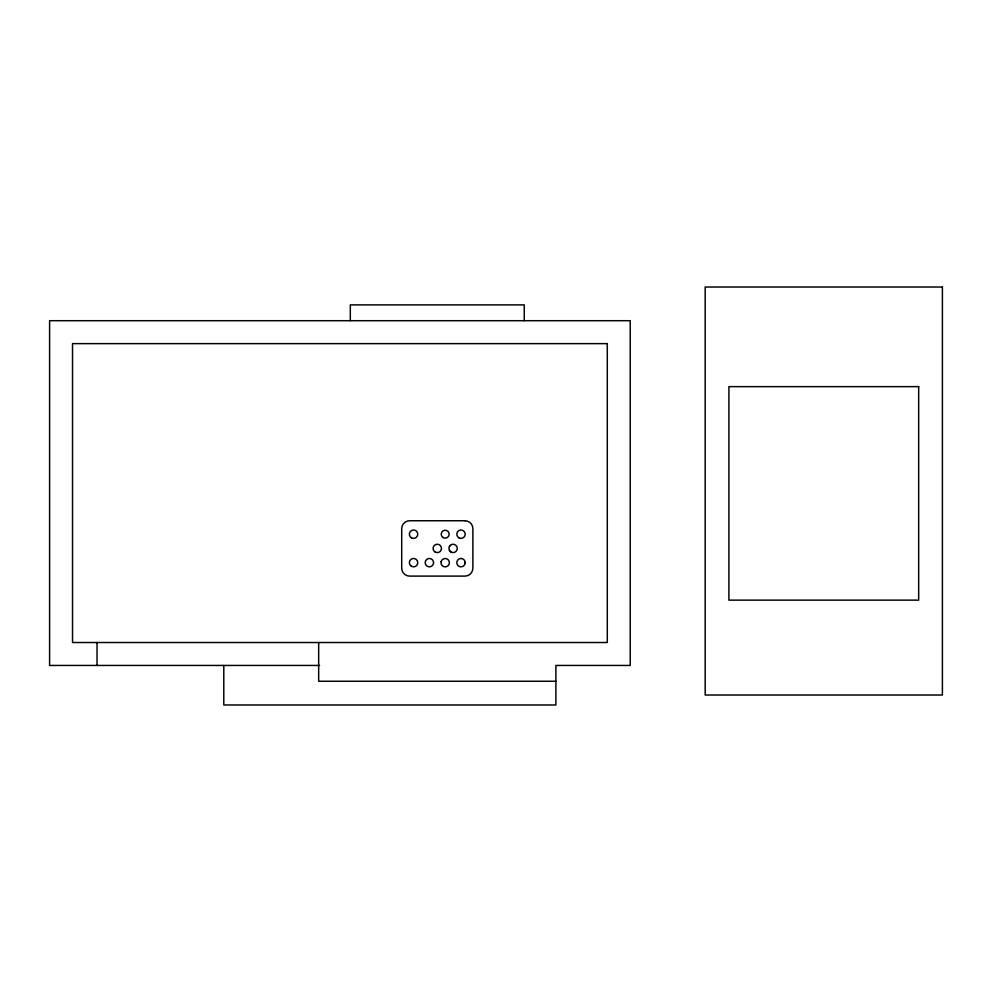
<?xml version="1.0" encoding="UTF-8"?>
<svg xmlns="http://www.w3.org/2000/svg" width="992" height="992" viewBox="0 0 992 992"><rect width="100%" height="100%" fill="white"/><g stroke="black" fill="none" stroke-linecap="round" stroke-linejoin="round"><path stroke-width="1.49" d="M465.149 563.295L465.174 562.204M449.475 546.332L450.145 545.464M319.573 665.446L49.6 665.446L49.6 320.701L630.218 320.701L630.218 665.446L555.892 665.446L555.892 704.977L223.795 704.977L223.795 665.446M555.892 681.256L318.68 681.256L318.68 642.518M449.475 550.523L450.145 551.391M524.26 320.701L524.26 304.891L350.312 304.891L350.312 320.701M97.042 642.518L97.042 665.446M441.142 561.571L441.006 562.662A4.191 4.191 0 0 0 445.197 566.854A4.191 4.191 0 0 0 449.388 562.662L449.24 561.571A4.191 4.191 0 0 0 441.142 561.571M942.4 287.023L705.188 287.023L705.188 695.02L942.4 695.02L942.4 287.023M607.29 343.629L72.528 343.629L72.528 642.518L607.29 642.518L607.29 343.629M918.679 386.644L728.909 386.644L728.909 600.135L918.679 600.135L918.679 386.644M464.963 520.75L409.609 520.75A7.911 7.911 0 0 0 401.71 528.662L401.71 568.193A7.911 7.911 0 0 0 409.609 576.104L464.963 576.104A7.911 7.911 0 0 0 472.874 568.193L472.874 528.662A7.911 7.911 0 0 0 464.963 520.75M461.652 558.521L460.561 558.496A4.191 4.191 0 0 0 457.424 564.832A4.191 4.191 0 0 0 464.492 564.981A4.191 4.191 0 0 0 461.652 558.521M433.566 562.662L433.43 561.571A4.191 4.191 0 0 0 426.684 559.451A4.191 4.191 0 0 0 427.614 566.457A4.191 4.191 0 0 0 433.566 562.662M411.469 566.283A4.191 4.191 0 0 0 417.756 562.662A4.191 4.191 0 0 0 411.469 559.029A4.191 4.191 0 0 0 411.469 566.283M451.013 552.048A4.191 4.191 0 0 0 457.287 548.427A4.191 4.191 0 0 0 451.013 544.794A4.191 4.191 0 0 0 451.013 552.048M435.19 552.048A4.191 4.191 0 0 0 441.477 548.427A4.191 4.191 0 0 0 435.19 544.794A4.191 4.191 0 0 0 435.19 552.048M458.912 537.825A4.191 4.191 0 0 0 465.198 534.192A4.191 4.191 0 0 0 458.912 530.559A4.191 4.191 0 0 0 458.912 537.825M443.213 537.614A3.956 3.956 0 0 0 449.153 534.192A3.956 3.956 0 0 0 443.213 530.77A3.956 3.956 0 0 0 443.213 537.614M411.469 537.825A4.191 4.191 0 0 0 417.756 534.192A4.191 4.191 0 0 0 411.469 530.559A4.191 4.191 0 0 0 411.469 537.825"/></g></svg>
